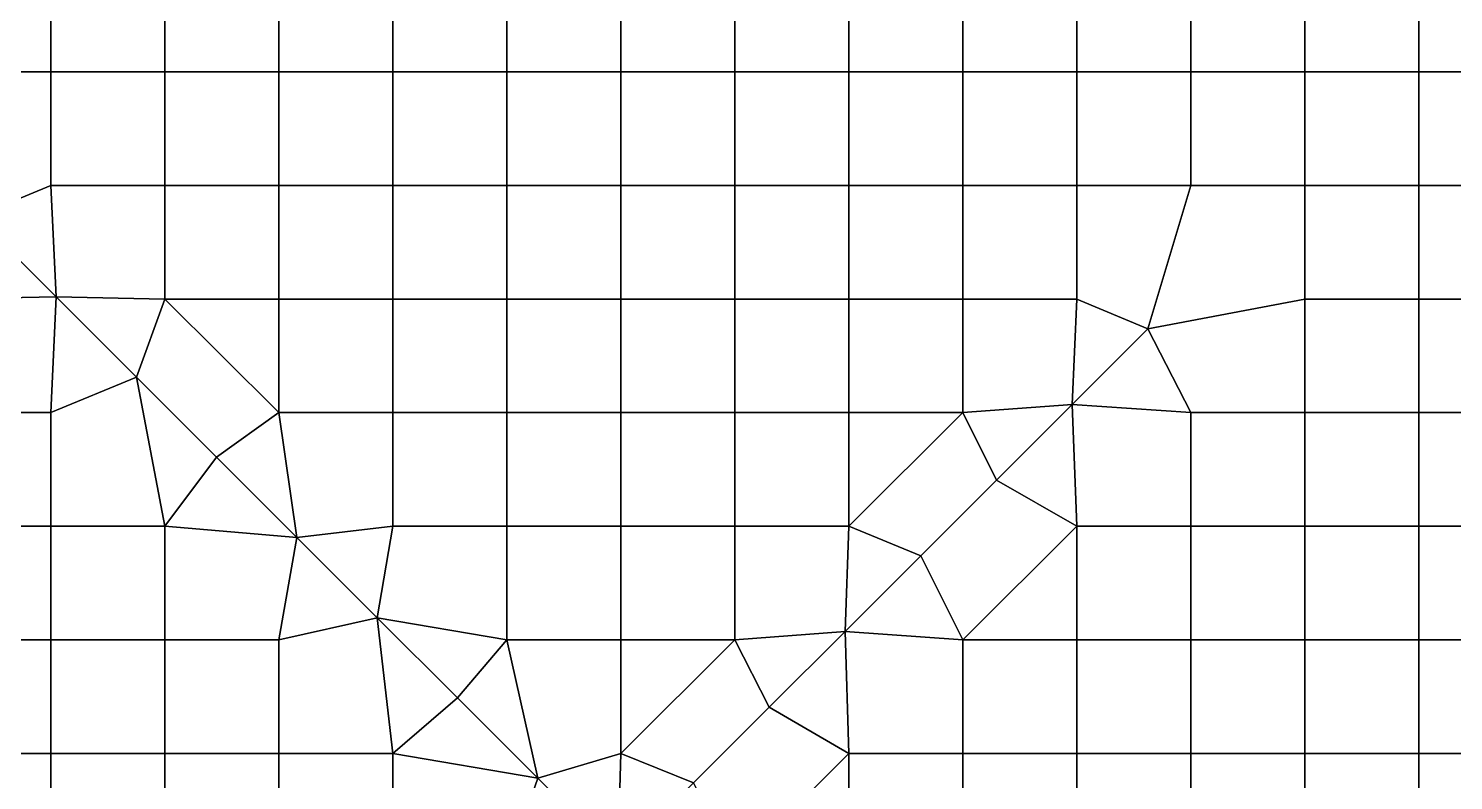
# Model space of a CAD drawing. Extents: x -13 to 39.3, y -26.5 to 20.6.
# Drawn here: x 27.61 to 33.89, y -17.12 to -13.81 of the extents above; entities that cross this region are included whole.
import ezdxf

# ---------------------------------------------------------------- set-up
doc = ezdxf.new("R2010")
doc.units = 0
doc.layers.add('BARS', color=1, linetype='CONTINUOUS')
doc.layers.add('FACES', color=5, linetype='CONTINUOUS')

msp = doc.modelspace()

# ---------------------------------------------------------------- linework, layer by layer
at = {"layer": 'BARS'}
for p, q in [((27.7341, -14.9907), (27.3805, -14.6371)), ((27.7341, -14.9907, 3.3), (27.3805, -14.6371, 3.3)), ((28.0876, -15.3442), (27.7341, -14.9907)), ((28.0876, -15.3442, 3.3), (27.7341, -14.9907, 3.3)), ((32.209, -15.4654), (32.5424, -15.1321)), ((32.209, -15.4654, 3.3), (32.5424, -15.1321, 3.3)), ((32.5424, -15.1321), (32.5424, -15.1321, 0.66)), ((32.5424, -15.1321, 0.66), (32.5424, -15.1321, 1.32)), ((32.5424, -15.1321, 1.32), (32.5424, -15.1321, 1.98)), ((32.5424, -15.1321, 1.98), (32.5424, -15.1321, 2.64)), ((32.5424, -15.1321, 2.64), (32.5424, -15.1321, 3.3)), ((28.4412, -15.6978), (28.0876, -15.3442)), ((28.4412, -15.6978, 3.3), (28.0876, -15.3442, 3.3)), ((31.8757, -15.7988), (32.209, -15.4654)), ((31.8757, -15.7988, 3.3), (32.209, -15.4654, 3.3)), ((28.7947, -16.0513), (28.4412, -15.6978)), ((28.7947, -16.0513, 3.3), (28.4412, -15.6978, 3.3)), ((31.5423, -16.1321), (31.8757, -15.7988)), ((31.5423, -16.1321, 3.3), (31.8757, -15.7988, 3.3)), ((29.1483, -16.4049), (28.7947, -16.0513)), ((29.1483, -16.4049, 3.3), (28.7947, -16.0513, 3.3)), ((31.209, -16.4655), (31.5423, -16.1321)), ((31.209, -16.4655, 3.3), (31.5423, -16.1321, 3.3)), ((29.5018, -16.7584), (29.1483, -16.4049)), ((29.5018, -16.7584, 3.3), (29.1483, -16.4049, 3.3)), ((30.8756, -16.7988), (31.209, -16.4655)), ((30.8756, -16.7988, 3.3), (31.209, -16.4655, 3.3)), ((29.8554, -17.112), (29.5018, -16.7584)), ((29.8554, -17.112, 3.3), (29.5018, -16.7584, 3.3)), ((30.5423, -17.1322), (30.8756, -16.7988)), ((30.5423, -17.1322, 3.3), (30.8756, -16.7988, 3.3)), ((30.2089, -17.4655), (29.8554, -17.112)), ((30.2089, -17.4655, 3.3), (29.8554, -17.112, 3.3))]:
    msp.add_line(p, q, dxfattribs=at)
at = {"layer": 'FACES'}
for points in [[(27.7113, -13.4981), (27.2092, -13.4981), (27.2092, -13.9988), (27.7113, -13.9988)], [(27.7113, -13.4981, 3.3), (27.2092, -13.4981, 3.3), (27.2092, -13.9988, 3.3), (27.7113, -13.9988, 3.3)], [(28.2134, -13.4981), (27.7113, -13.4981), (27.7113, -13.9988), (28.2134, -13.9988)], [(28.2134, -13.4981, 3.3), (27.7113, -13.4981, 3.3), (27.7113, -13.9988, 3.3), (28.2134, -13.9988, 3.3)], [(28.7155, -13.4981), (28.2134, -13.4981), (28.2134, -13.9988), (28.7155, -13.9988)], [(28.7155, -13.4981, 3.3), (28.2134, -13.4981, 3.3), (28.2134, -13.9988, 3.3), (28.7155, -13.9988, 3.3)], [(29.2176, -13.4981), (28.7155, -13.4981), (28.7155, -13.9988), (29.2176, -13.9988)], [(29.2176, -13.4981, 3.3), (28.7155, -13.4981, 3.3), (28.7155, -13.9988, 3.3), (29.2176, -13.9988, 3.3)], [(29.7197, -13.4981), (29.2176, -13.4981), (29.2176, -13.9988), (29.7197, -13.9988)], [(29.7197, -13.4981, 3.3), (29.2176, -13.4981, 3.3), (29.2176, -13.9988, 3.3), (29.7197, -13.9988, 3.3)], [(30.2219, -13.4981), (29.7197, -13.4981), (29.7197, -13.9988), (30.2219, -13.9988)], [(30.2219, -13.4981, 3.3), (29.7197, -13.4981, 3.3), (29.7197, -13.9988, 3.3), (30.2219, -13.9988, 3.3)], [(30.724, -13.4981), (30.2219, -13.4981), (30.2219, -13.9988), (30.724, -13.9988)], [(30.724, -13.4981, 3.3), (30.2219, -13.4981, 3.3), (30.2219, -13.9988, 3.3), (30.724, -13.9988, 3.3)], [(31.2261, -13.4981), (30.724, -13.4981), (30.724, -13.9988), (31.2261, -13.9988)], [(31.2261, -13.4981, 3.3), (30.724, -13.4981, 3.3), (30.724, -13.9988, 3.3), (31.2261, -13.9988, 3.3)], [(31.7282, -13.4981), (31.2261, -13.4981), (31.2261, -13.9988), (31.7282, -13.9988)], [(31.7282, -13.4981, 3.3), (31.2261, -13.4981, 3.3), (31.2261, -13.9988, 3.3), (31.7282, -13.9988, 3.3)], [(32.2303, -13.4981), (31.7282, -13.4981), (31.7282, -13.9988), (32.2303, -13.9988)], [(32.2303, -13.4981, 3.3), (31.7282, -13.4981, 3.3), (31.7282, -13.9988, 3.3), (32.2303, -13.9988, 3.3)], [(32.7324, -13.4981), (32.2303, -13.4981), (32.2303, -13.9988), (32.7324, -13.9988)], [(32.7324, -13.4981, 3.3), (32.2303, -13.4981, 3.3), (32.2303, -13.9988, 3.3), (32.7324, -13.9988, 3.3)], [(33.2345, -13.4981), (32.7324, -13.4981), (32.7324, -13.9988), (33.2345, -13.9988)], [(33.2345, -13.4981, 3.3), (32.7324, -13.4981, 3.3), (32.7324, -13.9988, 3.3), (33.2345, -13.9988, 3.3)], [(33.7367, -13.4981), (33.2345, -13.4981), (33.2345, -13.9988), (33.7367, -13.9988)], [(33.7367, -13.4981, 3.3), (33.2345, -13.4981, 3.3), (33.2345, -13.9988, 3.3), (33.7367, -13.9988, 3.3)], [(34.1687, -13.5057), (33.7367, -13.4981), (33.7367, -13.9988), (34.2388, -13.9988)], [(34.1687, -13.5057, 3.3), (33.7367, -13.4981, 3.3), (33.7367, -13.9988, 3.3), (34.2388, -13.9988, 3.3)], [(27.7113, -13.9988), (27.2092, -13.9988), (27.3805, -14.6371), (27.7113, -14.4995)], [(27.7113, -13.9988, 3.3), (27.2092, -13.9988, 3.3), (27.3805, -14.6371, 3.3), (27.7113, -14.4995, 3.3)], [(28.2134, -13.9988), (27.7113, -13.9988), (27.7113, -14.4995), (28.2134, -14.4995)], [(28.2134, -13.9988, 3.3), (27.7113, -13.9988, 3.3), (27.7113, -14.4995, 3.3), (28.2134, -14.4995, 3.3)], [(28.7155, -13.9988), (28.2134, -13.9988), (28.2134, -14.4995), (28.7155, -14.4995)], [(28.7155, -13.9988, 3.3), (28.2134, -13.9988, 3.3), (28.2134, -14.4995, 3.3), (28.7155, -14.4995, 3.3)], [(29.2176, -13.9988), (28.7155, -13.9988), (28.7155, -14.4995), (29.2176, -14.4995)], [(29.2176, -13.9988, 3.3), (28.7155, -13.9988, 3.3), (28.7155, -14.4995, 3.3), (29.2176, -14.4995, 3.3)], [(29.7197, -13.9988), (29.2176, -13.9988), (29.2176, -14.4995), (29.7197, -14.4995)], [(29.7197, -13.9988, 3.3), (29.2176, -13.9988, 3.3), (29.2176, -14.4995, 3.3), (29.7197, -14.4995, 3.3)], [(30.2219, -13.9988), (29.7197, -13.9988), (29.7197, -14.4995), (30.2219, -14.4995)], [(30.2219, -13.9988, 3.3), (29.7197, -13.9988, 3.3), (29.7197, -14.4995, 3.3), (30.2219, -14.4995, 3.3)], [(30.724, -13.9988), (30.2219, -13.9988), (30.2219, -14.4995), (30.724, -14.4995)], [(30.724, -13.9988, 3.3), (30.2219, -13.9988, 3.3), (30.2219, -14.4995, 3.3), (30.724, -14.4995, 3.3)], [(31.2261, -13.9988), (30.724, -13.9988), (30.724, -14.4995), (31.2261, -14.4995)], [(31.2261, -13.9988, 3.3), (30.724, -13.9988, 3.3), (30.724, -14.4995, 3.3), (31.2261, -14.4995, 3.3)], [(31.7282, -13.9988), (31.2261, -13.9988), (31.2261, -14.4995), (31.7282, -14.4995)], [(31.7282, -13.9988, 3.3), (31.2261, -13.9988, 3.3), (31.2261, -14.4995, 3.3), (31.7282, -14.4995, 3.3)], [(32.2303, -13.9988), (31.7282, -13.9988), (31.7282, -14.4995), (32.2303, -14.4995)], [(32.2303, -13.9988, 3.3), (31.7282, -13.9988, 3.3), (31.7282, -14.4995, 3.3), (32.2303, -14.4995, 3.3)], [(32.7324, -13.9988), (32.2303, -13.9988), (32.2303, -14.4995), (32.7324, -14.4995)], [(32.7324, -13.9988, 3.3), (32.2303, -13.9988, 3.3), (32.2303, -14.4995, 3.3), (32.7324, -14.4995, 3.3)], [(33.2345, -13.9988), (32.7324, -13.9988), (32.7324, -14.4995), (33.2345, -14.4995)], [(33.2345, -13.9988, 3.3), (32.7324, -13.9988, 3.3), (32.7324, -14.4995, 3.3), (33.2345, -14.4995, 3.3)], [(33.7367, -13.9988), (33.2345, -13.9988), (33.2345, -14.4995), (33.7367, -14.4995)], [(33.7367, -13.9988, 3.3), (33.2345, -13.9988, 3.3), (33.2345, -14.4995, 3.3), (33.7367, -14.4995, 3.3)], [(34.2388, -13.9988), (33.7367, -13.9988), (33.7367, -14.4995), (34.2388, -14.4995)], [(34.2388, -13.9988, 3.3), (33.7367, -13.9988, 3.3), (33.7367, -14.4995, 3.3), (34.2388, -14.4995, 3.3)], [(27.7113, -14.4995), (27.3805, -14.6371), (27.7341, -14.9907)], [(27.7113, -14.4995, 3.3), (27.3805, -14.6371, 3.3), (27.7341, -14.9907, 3.3)], [(28.2134, -14.4995), (27.7113, -14.4995), (27.7341, -14.9907), (28.2134, -15.0002)], [(28.2134, -14.4995, 3.3), (27.7113, -14.4995, 3.3), (27.7341, -14.9907, 3.3), (28.2134, -15.0002, 3.3)], [(28.7155, -14.4995), (28.2134, -14.4995), (28.2134, -15.0002), (28.7155, -15.0002)], [(28.7155, -14.4995, 3.3), (28.2134, -14.4995, 3.3), (28.2134, -15.0002, 3.3), (28.7155, -15.0002, 3.3)], [(29.2176, -14.4995), (28.7155, -14.4995), (28.7155, -15.0002), (29.2176, -15.0002)], [(29.2176, -14.4995, 3.3), (28.7155, -14.4995, 3.3), (28.7155, -15.0002, 3.3), (29.2176, -15.0002, 3.3)], [(29.7197, -14.4995), (29.2176, -14.4995), (29.2176, -15.0002), (29.7197, -15.0002)], [(29.7197, -14.4995, 3.3), (29.2176, -14.4995, 3.3), (29.2176, -15.0002, 3.3), (29.7197, -15.0002, 3.3)], [(30.2219, -14.4995), (29.7197, -14.4995), (29.7197, -15.0002), (30.2219, -15.0002)], [(30.2219, -14.4995, 3.3), (29.7197, -14.4995, 3.3), (29.7197, -15.0002, 3.3), (30.2219, -15.0002, 3.3)], [(30.724, -14.4995), (30.2219, -14.4995), (30.2219, -15.0002), (30.724, -15.0002)], [(30.724, -14.4995, 3.3), (30.2219, -14.4995, 3.3), (30.2219, -15.0002, 3.3), (30.724, -15.0002, 3.3)], [(31.2261, -14.4995), (30.724, -14.4995), (30.724, -15.0002), (31.2261, -15.0002)], [(31.2261, -14.4995, 3.3), (30.724, -14.4995, 3.3), (30.724, -15.0002, 3.3), (31.2261, -15.0002, 3.3)], [(31.7282, -14.4995), (31.2261, -14.4995), (31.2261, -15.0002), (31.7282, -15.0002)], [(31.7282, -14.4995, 3.3), (31.2261, -14.4995, 3.3), (31.2261, -15.0002, 3.3), (31.7282, -15.0002, 3.3)], [(32.2303, -14.4995), (31.7282, -14.4995), (31.7282, -15.0002), (32.2303, -15.0002)], [(32.2303, -14.4995, 3.3), (31.7282, -14.4995, 3.3), (31.7282, -15.0002, 3.3), (32.2303, -15.0002, 3.3)], [(32.7324, -14.4995), (32.2303, -14.4995), (32.2303, -15.0002), (32.5424, -15.1321)], [(32.7324, -14.4995, 3.3), (32.2303, -14.4995, 3.3), (32.2303, -15.0002, 3.3), (32.5424, -15.1321, 3.3)], [(33.2345, -14.4995), (32.7324, -14.4995), (32.5424, -15.1321), (33.2345, -15.0002)], [(33.2345, -14.4995, 3.3), (32.7324, -14.4995, 3.3), (32.5424, -15.1321, 3.3), (33.2345, -15.0002, 3.3)], [(33.7367, -14.4995), (33.2345, -14.4995), (33.2345, -15.0002), (33.7367, -15.0002)], [(33.7367, -14.4995, 3.3), (33.2345, -14.4995, 3.3), (33.2345, -15.0002, 3.3), (33.7367, -15.0002, 3.3)], [(34.2388, -14.4995), (33.7367, -14.4995), (33.7367, -15.0002), (34.2388, -15.0002)], [(34.2388, -14.4995, 3.3), (33.7367, -14.4995, 3.3), (33.7367, -15.0002, 3.3), (34.2388, -15.0002, 3.3)], [(27.7341, -14.9907), (27.3805, -14.6371), (27.2092, -15.0002)], [(27.7341, -14.9907, 3.3), (27.3805, -14.6371, 3.3), (27.2092, -15.0002, 3.3)], [(27.3805, -14.6371), (27.3805, -14.6371, 0.66), (27.7341, -14.9907, 0.66), (27.7341, -14.9907)], [(27.3805, -14.6371, 0.66), (27.3805, -14.6371, 1.32), (27.7341, -14.9907, 1.32), (27.7341, -14.9907, 0.66)], [(27.3805, -14.6371, 1.32), (27.3805, -14.6371, 1.98), (27.7341, -14.9907, 1.98), (27.7341, -14.9907, 1.32)], [(27.3805, -14.6371, 1.98), (27.3805, -14.6371, 2.64), (27.7341, -14.9907, 2.64), (27.7341, -14.9907, 1.98)], [(27.7341, -14.9907, 2.64), (27.3805, -14.6371, 2.64), (27.3805, -14.6371, 3.3), (27.7341, -14.9907, 3.3)], [(27.7341, -14.9907), (27.2092, -15.0002), (27.2092, -15.5009), (27.7113, -15.5009)], [(27.7341, -14.9907, 3.3), (27.2092, -15.0002, 3.3), (27.2092, -15.5009, 3.3), (27.7113, -15.5009, 3.3)], [(28.0876, -15.3442), (27.7341, -14.9907), (27.7113, -15.5009)], [(28.0876, -15.3442, 3.3), (27.7341, -14.9907, 3.3), (27.7113, -15.5009, 3.3)], [(28.2134, -15.0002), (27.7341, -14.9907), (28.0876, -15.3442)], [(27.7341, -14.9907), (27.7341, -14.9907, 0.66), (28.0876, -15.3442, 0.66), (28.0876, -15.3442)], [(27.7341, -14.9907, 0.66), (27.7341, -14.9907, 1.32), (28.0876, -15.3442, 1.32), (28.0876, -15.3442, 0.66)], [(27.7341, -14.9907, 1.32), (27.7341, -14.9907, 1.98), (28.0876, -15.3442, 1.98), (28.0876, -15.3442, 1.32)], [(27.7341, -14.9907, 1.98), (27.7341, -14.9907, 2.64), (28.0876, -15.3442, 2.64), (28.0876, -15.3442, 1.98)], [(28.0876, -15.3442, 2.64), (27.7341, -14.9907, 2.64), (27.7341, -14.9907, 3.3), (28.0876, -15.3442, 3.3)], [(28.2134, -15.0002, 3.3), (27.7341, -14.9907, 3.3), (28.0876, -15.3442, 3.3)], [(28.2134, -15.0002), (28.0876, -15.3442), (28.4412, -15.6978), (28.7155, -15.5009)], [(28.2134, -15.0002, 3.3), (28.0876, -15.3442, 3.3), (28.4412, -15.6978, 3.3), (28.7155, -15.5009, 3.3)], [(28.7155, -15.0002), (28.2134, -15.0002), (28.7155, -15.5009)], [(28.7155, -15.0002, 3.3), (28.2134, -15.0002, 3.3), (28.7155, -15.5009, 3.3)], [(29.2176, -15.0002), (28.7155, -15.0002), (28.7155, -15.5009), (29.2176, -15.5009)], [(29.2176, -15.0002, 3.3), (28.7155, -15.0002, 3.3), (28.7155, -15.5009, 3.3), (29.2176, -15.5009, 3.3)], [(29.7197, -15.0002), (29.2176, -15.0002), (29.2176, -15.5009), (29.7197, -15.5009)], [(29.7197, -15.0002, 3.3), (29.2176, -15.0002, 3.3), (29.2176, -15.5009, 3.3), (29.7197, -15.5009, 3.3)], [(30.2219, -15.0002), (29.7197, -15.0002), (29.7197, -15.5009), (30.2219, -15.5009)], [(30.2219, -15.0002, 3.3), (29.7197, -15.0002, 3.3), (29.7197, -15.5009, 3.3), (30.2219, -15.5009, 3.3)], [(30.724, -15.0002), (30.2219, -15.0002), (30.2219, -15.5009), (30.724, -15.5009)], [(30.724, -15.0002, 3.3), (30.2219, -15.0002, 3.3), (30.2219, -15.5009, 3.3), (30.724, -15.5009, 3.3)], [(31.2261, -15.0002), (30.724, -15.0002), (30.724, -15.5009), (31.2261, -15.5009)], [(31.2261, -15.0002, 3.3), (30.724, -15.0002, 3.3), (30.724, -15.5009, 3.3), (31.2261, -15.5009, 3.3)], [(31.7282, -15.0002), (31.2261, -15.0002), (31.2261, -15.5009), (31.7282, -15.5009)], [(31.7282, -15.0002, 3.3), (31.2261, -15.0002, 3.3), (31.2261, -15.5009, 3.3), (31.7282, -15.5009, 3.3)], [(32.2303, -15.0002), (31.7282, -15.0002), (31.7282, -15.5009), (32.209, -15.4654)], [(32.2303, -15.0002, 3.3), (31.7282, -15.0002, 3.3), (31.7282, -15.5009, 3.3), (32.209, -15.4654, 3.3)], [(32.2303, -15.0002), (32.209, -15.4654), (32.5424, -15.1321)], [(32.2303, -15.0002, 3.3), (32.209, -15.4654, 3.3), (32.5424, -15.1321, 3.3)], [(33.2345, -15.0002), (32.5424, -15.1321), (32.7324, -15.5009), (33.2345, -15.5009)], [(33.2345, -15.0002, 3.3), (32.5424, -15.1321, 3.3), (32.7324, -15.5009, 3.3), (33.2345, -15.5009, 3.3)], [(33.7367, -15.0002), (33.2345, -15.0002), (33.2345, -15.5009), (33.7367, -15.5009)], [(33.7367, -15.0002, 3.3), (33.2345, -15.0002, 3.3), (33.2345, -15.5009, 3.3), (33.7367, -15.5009, 3.3)], [(34.2388, -15.0002), (33.7367, -15.0002), (33.7367, -15.5009), (34.2388, -15.5009)], [(34.2388, -15.0002, 3.3), (33.7367, -15.0002, 3.3), (33.7367, -15.5009, 3.3), (34.2388, -15.5009, 3.3)], [(32.5424, -15.1321), (32.209, -15.4654), (32.7324, -15.5009)], [(32.209, -15.4654, 0.66), (32.209, -15.4654), (32.5424, -15.1321), (32.5424, -15.1321, 0.66)], [(32.209, -15.4654, 0.66), (32.5424, -15.1321, 0.66), (32.5424, -15.1321, 1.32), (32.209, -15.4654, 1.32)], [(32.209, -15.4654, 1.32), (32.5424, -15.1321, 1.32), (32.5424, -15.1321, 1.98), (32.209, -15.4654, 1.98)], [(32.209, -15.4654, 1.98), (32.5424, -15.1321, 1.98), (32.5424, -15.1321, 2.64), (32.209, -15.4654, 2.64)], [(32.209, -15.4654, 2.64), (32.5424, -15.1321, 2.64), (32.5424, -15.1321, 3.3), (32.209, -15.4654, 3.3)], [(32.5424, -15.1321, 3.3), (32.209, -15.4654, 3.3), (32.7324, -15.5009, 3.3)], [(28.0876, -15.3442), (27.7113, -15.5009), (27.7113, -16.0016), (28.2134, -16.0016)], [(28.0876, -15.3442, 3.3), (27.7113, -15.5009, 3.3), (27.7113, -16.0016, 3.3), (28.2134, -16.0016, 3.3)], [(28.4412, -15.6978), (28.0876, -15.3442), (28.2134, -16.0016)], [(28.0876, -15.3442), (28.0876, -15.3442, 0.66), (28.4412, -15.6978, 0.66), (28.4412, -15.6978)], [(28.0876, -15.3442, 0.66), (28.0876, -15.3442, 1.32), (28.4412, -15.6978, 1.32), (28.4412, -15.6978, 0.66)], [(28.0876, -15.3442, 1.32), (28.0876, -15.3442, 1.98), (28.4412, -15.6978, 1.98), (28.4412, -15.6978, 1.32)], [(28.0876, -15.3442, 1.98), (28.0876, -15.3442, 2.64), (28.4412, -15.6978, 2.64), (28.4412, -15.6978, 1.98)], [(28.4412, -15.6978, 2.64), (28.0876, -15.3442, 2.64), (28.0876, -15.3442, 3.3), (28.4412, -15.6978, 3.3)], [(28.4412, -15.6978, 3.3), (28.0876, -15.3442, 3.3), (28.2134, -16.0016, 3.3)], [(27.7113, -15.5009), (27.2092, -15.5009), (27.2092, -16.0016), (27.7113, -16.0016)], [(27.7113, -15.5009, 3.3), (27.2092, -15.5009, 3.3), (27.2092, -16.0016, 3.3), (27.7113, -16.0016, 3.3)], [(28.7155, -15.5009), (28.4412, -15.6978), (28.7947, -16.0513)], [(28.7155, -15.5009, 3.3), (28.4412, -15.6978, 3.3), (28.7947, -16.0513, 3.3)], [(29.2176, -15.5009), (28.7155, -15.5009), (28.7947, -16.0513), (29.2176, -16.0016)], [(29.2176, -15.5009, 3.3), (28.7155, -15.5009, 3.3), (28.7947, -16.0513, 3.3), (29.2176, -16.0016, 3.3)], [(29.7197, -15.5009), (29.2176, -15.5009), (29.2176, -16.0016), (29.7197, -16.0016)], [(29.7197, -15.5009, 3.3), (29.2176, -15.5009, 3.3), (29.2176, -16.0016, 3.3), (29.7197, -16.0016, 3.3)], [(30.2219, -15.5009), (29.7197, -15.5009), (29.7197, -16.0016), (30.2219, -16.0016)], [(30.2219, -15.5009, 3.3), (29.7197, -15.5009, 3.3), (29.7197, -16.0016, 3.3), (30.2219, -16.0016, 3.3)], [(30.724, -15.5009), (30.2219, -15.5009), (30.2219, -16.0016), (30.724, -16.0016)], [(30.724, -15.5009, 3.3), (30.2219, -15.5009, 3.3), (30.2219, -16.0016, 3.3), (30.724, -16.0016, 3.3)], [(31.2261, -15.5009), (30.724, -15.5009), (30.724, -16.0016), (31.2261, -16.0016)], [(31.2261, -15.5009, 3.3), (30.724, -15.5009, 3.3), (30.724, -16.0016, 3.3), (31.2261, -16.0016, 3.3)], [(31.7282, -15.5009), (31.2261, -15.5009), (31.2261, -16.0016)], [(31.7282, -15.5009), (31.2261, -16.0016), (31.5423, -16.1321), (31.8757, -15.7988)], [(31.7282, -15.5009, 3.3), (31.2261, -15.5009, 3.3), (31.2261, -16.0016, 3.3)], [(31.7282, -15.5009, 3.3), (31.2261, -16.0016, 3.3), (31.5423, -16.1321, 3.3), (31.8757, -15.7988, 3.3)], [(32.209, -15.4654), (31.7282, -15.5009), (31.8757, -15.7988)], [(32.209, -15.4654, 3.3), (31.7282, -15.5009, 3.3), (31.8757, -15.7988, 3.3)], [(32.209, -15.4654), (31.8757, -15.7988), (32.2303, -16.0016)], [(31.8757, -15.7988, 0.66), (31.8757, -15.7988), (32.209, -15.4654), (32.209, -15.4654, 0.66)], [(31.8757, -15.7988, 1.32), (31.8757, -15.7988, 0.66), (32.209, -15.4654, 0.66), (32.209, -15.4654, 1.32)], [(31.8757, -15.7988, 1.98), (31.8757, -15.7988, 1.32), (32.209, -15.4654, 1.32), (32.209, -15.4654, 1.98)], [(31.8757, -15.7988, 2.64), (31.8757, -15.7988, 1.98), (32.209, -15.4654, 1.98), (32.209, -15.4654, 2.64)], [(31.8757, -15.7988, 2.64), (32.209, -15.4654, 2.64), (32.209, -15.4654, 3.3), (31.8757, -15.7988, 3.3)], [(32.209, -15.4654, 3.3), (31.8757, -15.7988, 3.3), (32.2303, -16.0016, 3.3)], [(32.7324, -15.5009), (32.209, -15.4654), (32.2303, -16.0016), (32.7324, -16.0016)], [(32.7324, -15.5009, 3.3), (32.209, -15.4654, 3.3), (32.2303, -16.0016, 3.3), (32.7324, -16.0016, 3.3)], [(33.2345, -15.5009), (32.7324, -15.5009), (32.7324, -16.0016), (33.2345, -16.0016)], [(33.2345, -15.5009, 3.3), (32.7324, -15.5009, 3.3), (32.7324, -16.0016, 3.3), (33.2345, -16.0016, 3.3)], [(33.7367, -15.5009), (33.2345, -15.5009), (33.2345, -16.0016), (33.7367, -16.0016)], [(33.7367, -15.5009, 3.3), (33.2345, -15.5009, 3.3), (33.2345, -16.0016, 3.3), (33.7367, -16.0016, 3.3)], [(34.2388, -15.5009), (33.7367, -15.5009), (33.7367, -16.0016), (34.2388, -16.0016)], [(34.2388, -15.5009, 3.3), (33.7367, -15.5009, 3.3), (33.7367, -16.0016, 3.3), (34.2388, -16.0016, 3.3)], [(28.4412, -15.6978), (28.2134, -16.0016), (28.7947, -16.0513)], [(28.4412, -15.6978, 3.3), (28.2134, -16.0016, 3.3), (28.7947, -16.0513, 3.3)], [(28.4412, -15.6978), (28.4412, -15.6978, 0.66), (28.7947, -16.0513, 0.66), (28.7947, -16.0513)], [(28.4412, -15.6978, 0.66), (28.4412, -15.6978, 1.32), (28.7947, -16.0513, 1.32), (28.7947, -16.0513, 0.66)], [(28.4412, -15.6978, 1.32), (28.4412, -15.6978, 1.98), (28.7947, -16.0513, 1.98), (28.7947, -16.0513, 1.32)], [(28.4412, -15.6978, 1.98), (28.4412, -15.6978, 2.64), (28.7947, -16.0513, 2.64), (28.7947, -16.0513, 1.98)], [(28.7947, -16.0513, 2.64), (28.4412, -15.6978, 2.64), (28.4412, -15.6978, 3.3), (28.7947, -16.0513, 3.3)], [(32.2303, -16.0016), (31.8757, -15.7988), (31.5423, -16.1321), (31.7282, -16.5024)], [(31.5423, -16.1321, 0.66), (31.5423, -16.1321), (31.8757, -15.7988), (31.8757, -15.7988, 0.66)], [(31.5423, -16.1321, 1.32), (31.5423, -16.1321, 0.66), (31.8757, -15.7988, 0.66), (31.8757, -15.7988, 1.32)], [(31.5423, -16.1321, 1.98), (31.5423, -16.1321, 1.32), (31.8757, -15.7988, 1.32), (31.8757, -15.7988, 1.98)], [(31.5423, -16.1321, 2.64), (31.5423, -16.1321, 1.98), (31.8757, -15.7988, 1.98), (31.8757, -15.7988, 2.64)], [(31.5423, -16.1321, 2.64), (31.8757, -15.7988, 2.64), (31.8757, -15.7988, 3.3), (31.5423, -16.1321, 3.3)], [(32.2303, -16.0016, 3.3), (31.8757, -15.7988, 3.3), (31.5423, -16.1321, 3.3), (31.7282, -16.5024, 3.3)], [(27.7113, -16.0016), (27.2092, -16.0016), (27.2092, -16.5024), (27.7113, -16.5024)], [(27.7113, -16.0016, 3.3), (27.2092, -16.0016, 3.3), (27.2092, -16.5024, 3.3), (27.7113, -16.5024, 3.3)], [(28.2134, -16.0016), (27.7113, -16.0016), (27.7113, -16.5024), (28.2134, -16.5024)], [(28.2134, -16.0016, 3.3), (27.7113, -16.0016, 3.3), (27.7113, -16.5024, 3.3), (28.2134, -16.5024, 3.3)], [(28.7947, -16.0513), (28.2134, -16.0016), (28.2134, -16.5024), (28.7155, -16.5024)], [(28.7947, -16.0513, 3.3), (28.2134, -16.0016, 3.3), (28.2134, -16.5024, 3.3), (28.7155, -16.5024, 3.3)], [(29.2176, -16.0016), (28.7947, -16.0513), (29.1483, -16.4049)], [(29.2176, -16.0016, 3.3), (28.7947, -16.0513, 3.3), (29.1483, -16.4049, 3.3)], [(29.7197, -16.0016), (29.2176, -16.0016), (29.1483, -16.4049), (29.7197, -16.5024)], [(29.7197, -16.0016, 3.3), (29.2176, -16.0016, 3.3), (29.1483, -16.4049, 3.3), (29.7197, -16.5024, 3.3)], [(30.2219, -16.0016), (29.7197, -16.0016), (29.7197, -16.5024), (30.2219, -16.5024)], [(30.2219, -16.0016, 3.3), (29.7197, -16.0016, 3.3), (29.7197, -16.5024, 3.3), (30.2219, -16.5024, 3.3)], [(30.724, -16.0016), (30.2219, -16.0016), (30.2219, -16.5024), (30.724, -16.5024)], [(30.724, -16.0016, 3.3), (30.2219, -16.0016, 3.3), (30.2219, -16.5024, 3.3), (30.724, -16.5024, 3.3)], [(31.2261, -16.0016), (30.724, -16.0016), (30.724, -16.5024), (31.209, -16.4655)], [(31.2261, -16.0016, 3.3), (30.724, -16.0016, 3.3), (30.724, -16.5024, 3.3), (31.209, -16.4655, 3.3)], [(31.2261, -16.0016), (31.209, -16.4655), (31.5423, -16.1321)], [(31.2261, -16.0016, 3.3), (31.209, -16.4655, 3.3), (31.5423, -16.1321, 3.3)], [(32.2303, -16.0016), (31.7282, -16.5024), (32.2303, -16.5024)], [(32.2303, -16.0016, 3.3), (31.7282, -16.5024, 3.3), (32.2303, -16.5024, 3.3)], [(32.7324, -16.0016), (32.2303, -16.0016), (32.2303, -16.5024), (32.7324, -16.5024)], [(32.7324, -16.0016, 3.3), (32.2303, -16.0016, 3.3), (32.2303, -16.5024, 3.3), (32.7324, -16.5024, 3.3)], [(33.2345, -16.0016), (32.7324, -16.0016), (32.7324, -16.5024), (33.2345, -16.5024)], [(33.2345, -16.0016, 3.3), (32.7324, -16.0016, 3.3), (32.7324, -16.5024, 3.3), (33.2345, -16.5024, 3.3)], [(33.7367, -16.0016), (33.2345, -16.0016), (33.2345, -16.5024), (33.7367, -16.5024)], [(33.7367, -16.0016, 3.3), (33.2345, -16.0016, 3.3), (33.2345, -16.5024, 3.3), (33.7367, -16.5024, 3.3)], [(34.2388, -16.0016), (33.7367, -16.0016), (33.7367, -16.5024), (34.2388, -16.5024)], [(34.2388, -16.0016, 3.3), (33.7367, -16.0016, 3.3), (33.7367, -16.5024, 3.3), (34.2388, -16.5024, 3.3)], [(28.7947, -16.0513), (28.7155, -16.5024), (29.1483, -16.4049)], [(28.7947, -16.0513, 3.3), (28.7155, -16.5024, 3.3), (29.1483, -16.4049, 3.3)], [(28.7947, -16.0513), (28.7947, -16.0513, 0.66), (29.1483, -16.4049, 0.66), (29.1483, -16.4049)], [(28.7947, -16.0513, 0.66), (28.7947, -16.0513, 1.32), (29.1483, -16.4049, 1.32), (29.1483, -16.4049, 0.66)], [(28.7947, -16.0513, 1.32), (28.7947, -16.0513, 1.98), (29.1483, -16.4049, 1.98), (29.1483, -16.4049, 1.32)], [(28.7947, -16.0513, 1.98), (28.7947, -16.0513, 2.64), (29.1483, -16.4049, 2.64), (29.1483, -16.4049, 1.98)], [(29.1483, -16.4049, 2.64), (28.7947, -16.0513, 2.64), (28.7947, -16.0513, 3.3), (29.1483, -16.4049, 3.3)], [(31.5423, -16.1321), (31.209, -16.4655), (31.7282, -16.5024)], [(31.209, -16.4655, 0.66), (31.209, -16.4655), (31.5423, -16.1321), (31.5423, -16.1321, 0.66)], [(31.209, -16.4655, 1.32), (31.209, -16.4655, 0.66), (31.5423, -16.1321, 0.66), (31.5423, -16.1321, 1.32)], [(31.209, -16.4655, 1.98), (31.209, -16.4655, 1.32), (31.5423, -16.1321, 1.32), (31.5423, -16.1321, 1.98)], [(31.209, -16.4655, 2.64), (31.209, -16.4655, 1.98), (31.5423, -16.1321, 1.98), (31.5423, -16.1321, 2.64)], [(31.209, -16.4655, 2.64), (31.5423, -16.1321, 2.64), (31.5423, -16.1321, 3.3), (31.209, -16.4655, 3.3)], [(31.5423, -16.1321, 3.3), (31.209, -16.4655, 3.3), (31.7282, -16.5024, 3.3)], [(29.1483, -16.4049), (28.7155, -16.5024), (28.7155, -17.0031), (29.2176, -17.0031)], [(29.1483, -16.4049, 3.3), (28.7155, -16.5024, 3.3), (28.7155, -17.0031, 3.3), (29.2176, -17.0031, 3.3)], [(29.7197, -16.5024), (29.1483, -16.4049), (29.5018, -16.7584)], [(29.1483, -16.4049), (29.2176, -17.0031), (29.5018, -16.7584)], [(29.7197, -16.5024, 3.3), (29.1483, -16.4049, 3.3), (29.5018, -16.7584, 3.3)], [(29.1483, -16.4049, 3.3), (29.2176, -17.0031, 3.3), (29.5018, -16.7584, 3.3)], [(27.7113, -16.5024), (27.2092, -16.5024), (27.2092, -17.0031), (27.7113, -17.0031)], [(27.7113, -16.5024, 3.3), (27.2092, -16.5024, 3.3), (27.2092, -17.0031, 3.3), (27.7113, -17.0031, 3.3)], [(28.2134, -16.5024), (27.7113, -16.5024), (27.7113, -17.0031), (28.2134, -17.0031)], [(28.2134, -16.5024, 3.3), (27.7113, -16.5024, 3.3), (27.7113, -17.0031, 3.3), (28.2134, -17.0031, 3.3)], [(28.7155, -16.5024), (28.2134, -16.5024), (28.2134, -17.0031), (28.7155, -17.0031)], [(28.7155, -16.5024, 3.3), (28.2134, -16.5024, 3.3), (28.2134, -17.0031, 3.3), (28.7155, -17.0031, 3.3)], [(29.7197, -16.5024), (29.5018, -16.7584), (29.8554, -17.112)], [(29.7197, -16.5024, 3.3), (29.5018, -16.7584, 3.3), (29.8554, -17.112, 3.3)], [(30.2219, -16.5024), (29.7197, -16.5024), (29.8554, -17.112), (30.2219, -17.0031)], [(30.2219, -16.5024, 3.3), (29.7197, -16.5024, 3.3), (29.8554, -17.112, 3.3), (30.2219, -17.0031, 3.3)], [(30.2219, -16.5024), (30.2219, -17.0031), (30.724, -16.5024)], [(30.724, -16.5024), (30.2219, -17.0031), (30.5423, -17.1322), (30.8756, -16.7988)], [(30.2219, -16.5024, 3.3), (30.2219, -17.0031, 3.3), (30.724, -16.5024, 3.3)], [(30.724, -16.5024, 3.3), (30.2219, -17.0031, 3.3), (30.5423, -17.1322, 3.3), (30.8756, -16.7988, 3.3)], [(31.209, -16.4655), (30.724, -16.5024), (30.8756, -16.7988)], [(31.209, -16.4655, 3.3), (30.724, -16.5024, 3.3), (30.8756, -16.7988, 3.3)], [(31.209, -16.4655), (30.8756, -16.7988), (31.2261, -17.0031)], [(30.8756, -16.7988, 0.66), (30.8756, -16.7988), (31.209, -16.4655), (31.209, -16.4655, 0.66)], [(30.8756, -16.7988, 1.32), (30.8756, -16.7988, 0.66), (31.209, -16.4655, 0.66), (31.209, -16.4655, 1.32)], [(30.8756, -16.7988, 1.98), (30.8756, -16.7988, 1.32), (31.209, -16.4655, 1.32), (31.209, -16.4655, 1.98)], [(30.8756, -16.7988, 2.64), (30.8756, -16.7988, 1.98), (31.209, -16.4655, 1.98), (31.209, -16.4655, 2.64)], [(30.8756, -16.7988, 2.64), (31.209, -16.4655, 2.64), (31.209, -16.4655, 3.3), (30.8756, -16.7988, 3.3)], [(31.209, -16.4655, 3.3), (30.8756, -16.7988, 3.3), (31.2261, -17.0031, 3.3)], [(31.7282, -16.5024), (31.209, -16.4655), (31.2261, -17.0031), (31.7282, -17.0031)], [(31.7282, -16.5024, 3.3), (31.209, -16.4655, 3.3), (31.2261, -17.0031, 3.3), (31.7282, -17.0031, 3.3)], [(32.2303, -16.5024), (31.7282, -16.5024), (31.7282, -17.0031), (32.2303, -17.0031)], [(32.2303, -16.5024, 3.3), (31.7282, -16.5024, 3.3), (31.7282, -17.0031, 3.3), (32.2303, -17.0031, 3.3)], [(32.7324, -16.5024), (32.2303, -16.5024), (32.2303, -17.0031), (32.7324, -17.0031)], [(32.7324, -16.5024, 3.3), (32.2303, -16.5024, 3.3), (32.2303, -17.0031, 3.3), (32.7324, -17.0031, 3.3)], [(33.2345, -16.5024), (32.7324, -16.5024), (32.7324, -17.0031), (33.2345, -17.0031)], [(33.2345, -16.5024, 3.3), (32.7324, -16.5024, 3.3), (32.7324, -17.0031, 3.3), (33.2345, -17.0031, 3.3)], [(33.7367, -16.5024), (33.2345, -16.5024), (33.2345, -17.0031), (33.7367, -17.0031)], [(33.7367, -16.5024, 3.3), (33.2345, -16.5024, 3.3), (33.2345, -17.0031, 3.3), (33.7367, -17.0031, 3.3)], [(34.2388, -16.5024), (33.7367, -16.5024), (33.7367, -17.0031), (34.2388, -17.0031)], [(34.2388, -16.5024, 3.3), (33.7367, -16.5024, 3.3), (33.7367, -17.0031, 3.3), (34.2388, -17.0031, 3.3)], [(29.5018, -16.7584), (29.2176, -17.0031), (29.8554, -17.112)], [(29.5018, -16.7584, 3.3), (29.2176, -17.0031, 3.3), (29.8554, -17.112, 3.3)], [(30.8756, -16.7988), (30.5423, -17.1322), (30.724, -17.5038), (31.2261, -17.0031)], [(30.5423, -17.1322, 0.66), (30.5423, -17.1322), (30.8756, -16.7988), (30.8756, -16.7988, 0.66)], [(30.5423, -17.1322, 1.32), (30.5423, -17.1322, 0.66), (30.8756, -16.7988, 0.66), (30.8756, -16.7988, 1.32)], [(30.5423, -17.1322, 1.98), (30.5423, -17.1322, 1.32), (30.8756, -16.7988, 1.32), (30.8756, -16.7988, 1.98)], [(30.5423, -17.1322, 2.64), (30.5423, -17.1322, 1.98), (30.8756, -16.7988, 1.98), (30.8756, -16.7988, 2.64)], [(30.5423, -17.1322, 2.64), (30.8756, -16.7988, 2.64), (30.8756, -16.7988, 3.3), (30.5423, -17.1322, 3.3)], [(30.8756, -16.7988, 3.3), (30.5423, -17.1322, 3.3), (30.724, -17.5038, 3.3), (31.2261, -17.0031, 3.3)], [(27.7113, -17.0031), (27.2092, -17.0031), (27.2092, -17.5038), (27.7113, -17.5038)], [(27.7113, -17.0031, 3.3), (27.2092, -17.0031, 3.3), (27.2092, -17.5038, 3.3), (27.7113, -17.5038, 3.3)], [(28.2134, -17.0031), (27.7113, -17.0031), (27.7113, -17.5038), (28.2134, -17.5038)], [(28.2134, -17.0031, 3.3), (27.7113, -17.0031, 3.3), (27.7113, -17.5038, 3.3), (28.2134, -17.5038, 3.3)], [(28.7155, -17.0031), (28.2134, -17.0031), (28.2134, -17.5038), (28.7155, -17.5038)], [(28.7155, -17.0031, 3.3), (28.2134, -17.0031, 3.3), (28.2134, -17.5038, 3.3), (28.7155, -17.5038, 3.3)], [(29.2176, -17.0031), (28.7155, -17.0031), (28.7155, -17.5038), (29.2176, -17.5038)], [(29.2176, -17.0031, 3.3), (28.7155, -17.0031, 3.3), (28.7155, -17.5038, 3.3), (29.2176, -17.5038, 3.3)], [(29.2176, -17.0031), (29.2176, -17.5038), (29.7197, -17.5038), (29.8554, -17.112)], [(29.2176, -17.0031, 3.3), (29.2176, -17.5038, 3.3), (29.7197, -17.5038, 3.3), (29.8554, -17.112, 3.3)], [(30.2219, -17.0031), (29.8554, -17.112), (30.2089, -17.4655)], [(30.2219, -17.0031, 3.3), (29.8554, -17.112, 3.3), (30.2089, -17.4655, 3.3)], [(30.5423, -17.1322), (30.2219, -17.0031), (30.2089, -17.4655)], [(30.5423, -17.1322, 3.3), (30.2219, -17.0031, 3.3), (30.2089, -17.4655, 3.3)], [(31.2261, -17.0031), (30.724, -17.5038), (31.2261, -17.5038)], [(31.2261, -17.0031, 3.3), (30.724, -17.5038, 3.3), (31.2261, -17.5038, 3.3)], [(31.7282, -17.0031), (31.2261, -17.0031), (31.2261, -17.5038), (31.7282, -17.5038)], [(31.7282, -17.0031, 3.3), (31.2261, -17.0031, 3.3), (31.2261, -17.5038, 3.3), (31.7282, -17.5038, 3.3)], [(32.2303, -17.0031), (31.7282, -17.0031), (31.7282, -17.5038), (32.2303, -17.5038)], [(32.2303, -17.0031, 3.3), (31.7282, -17.0031, 3.3), (31.7282, -17.5038, 3.3), (32.2303, -17.5038, 3.3)], [(32.7324, -17.0031), (32.2303, -17.0031), (32.2303, -17.5038), (32.7324, -17.5038)], [(32.7324, -17.0031, 3.3), (32.2303, -17.0031, 3.3), (32.2303, -17.5038, 3.3), (32.7324, -17.5038, 3.3)], [(33.2345, -17.0031), (32.7324, -17.0031), (32.7324, -17.5038), (33.2345, -17.5038)], [(33.2345, -17.0031, 3.3), (32.7324, -17.0031, 3.3), (32.7324, -17.5038, 3.3), (33.2345, -17.5038, 3.3)], [(33.7367, -17.0031), (33.2345, -17.0031), (33.2345, -17.5038), (33.7367, -17.5038)], [(33.7367, -17.0031, 3.3), (33.2345, -17.0031, 3.3), (33.2345, -17.5038, 3.3), (33.7367, -17.5038, 3.3)], [(34.2388, -17.0031), (33.7367, -17.0031), (33.7367, -17.5038), (34.2388, -17.5038)], [(34.2388, -17.0031, 3.3), (33.7367, -17.0031, 3.3), (33.7367, -17.5038, 3.3), (34.2388, -17.5038, 3.3)], [(30.2089, -17.4655), (29.8554, -17.112), (29.7197, -17.5038)], [(30.2089, -17.4655, 3.3), (29.8554, -17.112, 3.3), (29.7197, -17.5038, 3.3)]]:
    msp.add_3dface(points, dxfattribs=at)

doc.saveas('drawing.dxf')
